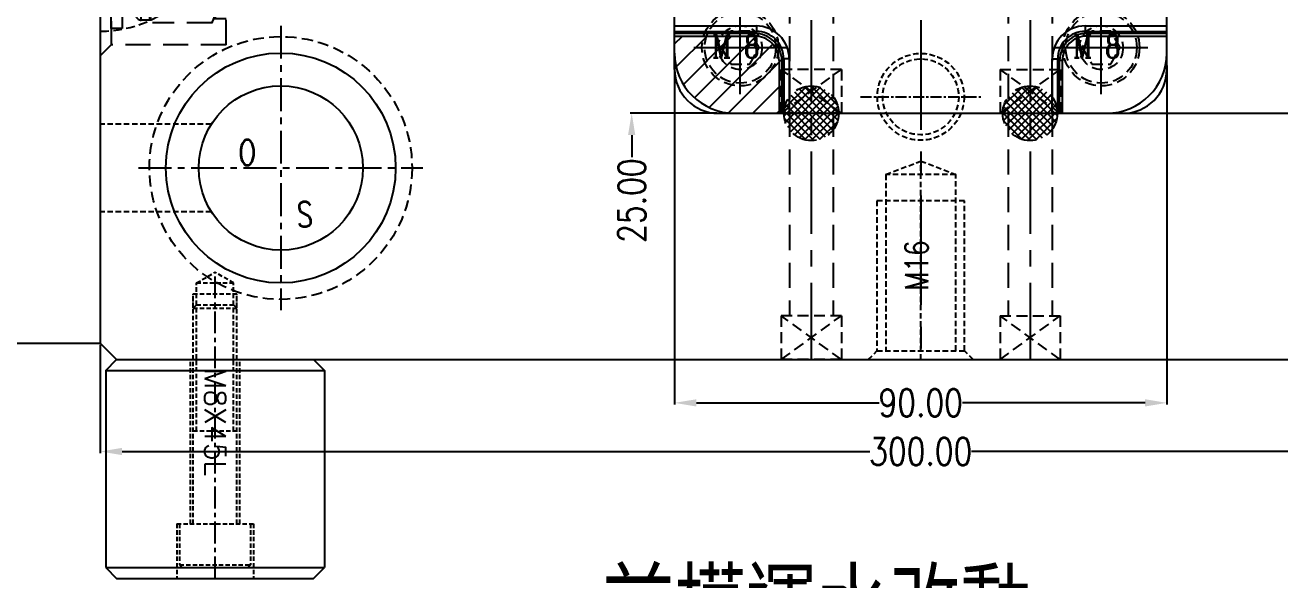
# Model space of a CAD drawing. Header units: millimetres. Extents: x 27300 to 28436, y -21252 to -20448.
# Drawn here: x 28069.8 to 28299.2, y -20884.2 to -20782.8 of the extents above; entities that cross this region are included whole.
import ezdxf

# ---------------------------------------------------------------- set-up
doc = ezdxf.new("R2010")
doc.units = ezdxf.units.MM
doc.header["$LTSCALE"] = 8
for name, pattern in [('CENTER', [2, 1.25, -0.25, 0.25, -0.25]), ('CENTER2', [1.125, 0.75, -0.125, 0.125, -0.125]), ('HIDDEN', [0.375, 0.25, -0.125])]:
    doc.linetypes.add(name, pattern=pattern)
doc.layers.get('DEFPOINTS').update_dxf_attribs({"color": 6})
for name, color, linetype in [('Cav-cor', 30, 'Continuous'), ('cen', 1, 'CENTER'), ('hidden', 4, 'HIDDEN'), ('SCREW', 52, 'HIDDEN'), ('SP', 3, 'Continuous'), ('WT', 4, 'Continuous'), ('文字', 1, 'Continuous')]:
    doc.layers.add(name, color=color, linetype=linetype)
doc.layers.add('dim', color=3, linetype='Continuous', lineweight=15)
doc.styles.add('ROMANC', font='RomanC.ttf', dxfattribs={"width": 0.8, "height": 7})
doc.styles.add('ROMANS', font='ROMANS.shx', dxfattribs={"height": 5, "bigfont": 'chineset.shx'})
doc.styles.get("Standard").update_dxf_attribs({"font": 'txt.shx', "width": 0.8, "bigfont": 'chineset.shx'})
doc.styles.add('txt', font='txt.shx', dxfattribs={"width": 0.75, "height": 3.2})
doc.dimstyles.new('ISO-25', dxfattribs={"dimtxt": 5, "dimasz": 4, "dimexe": 0.3, "dimexo": 0.3, "dimtad": 0, "dimzin": 1, "dimdsep": 46, "dimtxsty": 'Standard', "dimcen": 0, "dimclrd": 3, "dimclre": 3, "dimclrt": 3, "dimazin": 0, "dimtfac": 1, "dimtofl": 0, "dimtmove": 0, "dimatfit": 0, "dimfxl": 0, "dimarcsym": 0})

# ---------------------------------------------------------------- blocks, each defined once
blk = doc.blocks.new('cb_8')
at = {"linetype": 'HIDDEN'}
blk.add_circle((0, 0), 7, dxfattribs=at)
at = {"layer": 'SCREW', "linetype": 'CENTER2', "ltscale": 5}
for p, q in [((0, -8.5), (0, 8.5)), ((-8.5, 0), (8.5, 0))]:
    blk.add_line(p, q, dxfattribs=at)
at = {"layer": 'SCREW'}
blk.add_lwpolyline([(-1.73, 3), (-3.46, 0), (-1.73, -3), (1.73, -3), (3.46, 0), (1.73, 3)], close=True, dxfattribs=at)
for radius in [6.5, 4]:
    blk.add_circle((0, 0), radius, dxfattribs=at)
at = {"layer": 'dim', "style": 'ROMANC', "width": 0.8}
blk.add_text('M 8', height=4.186, dxfattribs=at).set_placement((-5.2, -1.86))
blk = doc.blocks.new('20150513.114825')
at = {"layer": 'WT', "color": 125, "linetype": 'HIDDEN'}
for p, q in [((-5.5, 8), (5.5, 8)), ((5.5, 8), (-5.5, 0)), ((-5.5, 8), (5.5, 0)), ((-5.5, 0), (-5.5, 8)), ((5.5, 0), (5.5, 8)), ((-5.5, 0), (5.5, 0))]:
    blk.add_line(p, q, dxfattribs=at)
blk = doc.blocks.new('*D27007')
at = {"layer": 'DEFPOINTS', "color": 0}
for p in [(28083.52, -20840.93), (28383.52, -20840.93), (28383.52, -20860.73)]:
    blk.add_point(p, dxfattribs=at)
at = {"layer": 'dim', "color": 3, "lineweight": -2}
for p, q in [((28083.52, -20841.23), (28083.52, -20861.03)), ((28383.52, -20841.23), (28383.52, -20861.03)), ((28087.52, -20860.73), (28224.23, -20860.73)), ((28379.52, -20860.73), (28242.81, -20860.73))]:
    blk.add_line(p, q, dxfattribs=at)
at = {"layer": 'dim', "color": 3}
for points in [[(28087.52, -20860.06), (28087.52, -20861.39), (28083.52, -20860.73)], [(28379.52, -20861.39), (28379.52, -20860.06), (28383.52, -20860.73)]]:
    blk.add_solid(points, dxfattribs=at)
at = {"layer": 'dim', "color": 3, "insert": (28233.52, -20860.73), "char_height": 5, "attachment_point": 5}
blk.add_mtext('300.00', dxfattribs=at)
blk = doc.blocks.new('*D27009')
at = {"layer": 'DEFPOINTS', "color": 0}
for p in [(28188.52, -20789.93), (28278.52, -20789.93), (28188.52, -20851.84)]:
    blk.add_point(p, dxfattribs=at)
at = {"layer": 'dim', "color": 3, "lineweight": -2}
for p, q in [((28188.52, -20790.23), (28188.52, -20852.14)), ((28278.52, -20790.23), (28278.52, -20852.14)), ((28192.52, -20851.84), (28225.89, -20851.84)), ((28274.52, -20851.84), (28241.14, -20851.84))]:
    blk.add_line(p, q, dxfattribs=at)
at = {"layer": 'dim', "color": 3}
for points in [[(28192.52, -20851.18), (28192.52, -20852.51), (28188.52, -20851.84)], [(28274.52, -20852.51), (28274.52, -20851.18), (28278.52, -20851.84)]]:
    blk.add_solid(points, dxfattribs=at)
at = {"layer": 'dim', "color": 3, "insert": (28233.52, -20851.84), "char_height": 5, "attachment_point": 5}
blk.add_mtext('90.00', dxfattribs=at)
blk = doc.blocks.new('*D27010')
at = {"layer": 'DEFPOINTS', "color": 0}
for p in [(28269.52, -20538.93), (28269.52, -20798.93), (28392.74, -20798.93)]:
    blk.add_point(p, dxfattribs=at)
at = {"layer": 'dim', "color": 3, "lineweight": -2}
for p, q in [((28269.82, -20538.93), (28393.04, -20538.93)), ((28392.74, -20542.93), (28392.74, -20659.31)), ((28392.74, -20794.93), (28392.74, -20678.56)), ((28269.82, -20798.93), (28393.04, -20798.93))]:
    blk.add_line(p, q, dxfattribs=at)
at = {"layer": 'dim', "color": 3}
for points in [[(28393.4, -20542.93), (28392.07, -20542.93), (28392.74, -20538.93)], [(28392.07, -20794.93), (28393.4, -20794.93), (28392.74, -20798.93)]]:
    blk.add_solid(points, dxfattribs=at)
at = {"layer": 'dim', "color": 3, "insert": (28392.74, -20668.93), "char_height": 5, "attachment_point": 5, "rotation": 90}
blk.add_mtext('260.00', dxfattribs=at)
blk = doc.blocks.new('*D27027')
at = {"layer": 'DEFPOINTS', "color": 0}
for p in [(28213.52, -20773.93), (28180.68, -20798.93), (28196.52, -20798.93)]:
    blk.add_point(p, dxfattribs=at)
at = {"layer": 'dim', "color": 3, "lineweight": -2}
for p, q in [((28180.68, -20769.93), (28180.68, -20765.93)), ((28213.22, -20773.93), (28180.38, -20773.93)), ((28196.22, -20798.93), (28180.38, -20798.93)), ((28180.68, -20802.93), (28180.68, -20806.93))]:
    blk.add_line(p, q, dxfattribs=at)
at = {"layer": 'dim', "color": 3}
for points in [[(28180.01, -20769.93), (28181.34, -20769.93), (28180.68, -20773.93)], [(28181.34, -20802.93), (28180.01, -20802.93), (28180.68, -20798.93)]]:
    blk.add_solid(points, dxfattribs=at)
at = {"layer": 'dim', "color": 3, "insert": (28180.68, -20814.89), "char_height": 5, "attachment_point": 5, "rotation": 90}
blk.add_mtext('25.00', dxfattribs=at)
blk = doc.blocks.new('20150423.164413')
at = {"layer": 'SCREW', "linetype": 'HIDDEN', "ltscale": 0.4}
for p, q in [((-3.38, 54), (0, 55.95)), ((3.38, 54), (0, 55.95)), ((-3.38, 54), (3.38, 54)), ((-3.38, 50), (-3.38, 54)), ((3.38, 50), (3.38, 54)), ((-4, 10), (-4, 52)), ((-4, 52), (4, 52)), ((-4, 49.38), (-4, 52)), ((4, 10), (4, 52)), ((4, 49.38), (4, 52)), ((-3.38, 50), (-4, 49.38)), ((-4, 49.38), (4, 49.38)), ((-3.38, 50), (3.38, 50)), ((-3.38, 27), (-3.38, 50)), ((3.38, 50), (4, 49.38)), ((3.38, 27), (3.38, 50)), ((-4.5, 10), (-4.5, 40)), ((4.5, 10), (4.5, 40)), ((-4, 27), (4, 27)), ((-7, 10), (-7, 0)), ((-7, 10), (7, 10)), ((-6.5, 10), (-6.5, 2.5)), ((6.5, 10), (6.5, 2.5)), ((7, 10), (7, 0)), ((-6.5, 2.5), (-6, 2)), ((-6.5, 2.5), (6.5, 2.5)), ((6.5, 2.5), (6, 2)), ((-6, 2), (6, 2))]:
    blk.add_line(p, q, dxfattribs=at)
at = {"layer": 'SCREW', "linetype": 'CENTER', "ltscale": 0.4}
blk.add_line((0, 0), (0, 55.95), dxfattribs=at)
at = {"layer": 'SP'}
for p, q in [((-20, 38), (-18, 40)), ((-18, 40), (18, 40)), ((18, 40), (20, 38)), ((-20, 38), (20, 38)), ((-20, 38), (-20, 2)), ((20, 38), (20, 2)), ((-20, 2), (20, 2)), ((-20, 2), (-18, 0)), ((-18, 0), (18, 0)), ((18, 0), (20, 2))]:
    blk.add_line(p, q, dxfattribs=at)
at = {"layer": '文字', "linetype": 'Continuous', "style": 'txt'}
blk.add_text('M8X45L', height=3.802, rotation=270, dxfattribs=at).set_placement((-1.87, 38.46))
blk = doc.blocks.new('20160903.151524')
at = {"layer": 'WT', "color": 125, "linetype": 'HIDDEN', "ltscale": 2.3}
for p, q in [((-6.35, 23.56), (-6.01, 30)), ((-6.01, 30), (6.01, 30)), ((-5.19, 23), (-4.82, 30)), ((5.19, 23), (4.82, 30)), ((6.35, 23.56), (6.01, 30)), ((12.5, 23), (-12.5, 23)), ((-12.5, 23), (-12.5, 2)), ((-7.75, 23), (-7.75, 20.77)), ((-6.35, 23.56), (-6.35, 23)), ((6.35, 23.56), (6.35, 23)), ((7.75, 23), (7.75, 20.77)), ((12.5, 23), (12.5, 2)), ((-7.75, 21), (7.75, 21)), ((-8.5, 20.43), (-8.5, 9.57)), ((-3.5, 20.01), (-3.5, 9.99)), ((3.5, 20.01), (3.5, 9.99)), ((8.5, 20.43), (8.5, 9.57)), ((-8, 9.33), (-8, 7.51)), ((8, 9.33), (8, 7.51)), ((-8, 9), (8, 9)), ((8, 7.51), (-8, 7.51)), ((7, 6.51), (-7, 6.51)), ((-7, 6.51), (-7, 5.51)), ((-6.4, 5.51), (-7, 5.51)), ((-6.4, 5.51), (-7, 5.51)), ((6.4, 5.51), (-6.4, 5.51)), ((-6.4, 5.51), (-6.4, 4.01)), ((6.4, 5.51), (6.4, 4.01)), ((6.4, 5.51), (7, 5.51)), ((6.4, 5.51), (7, 5.51)), ((7, 6.51), (7, 5.51)), ((-9.5, 4.01), (-9.5, 2)), ((-6.4, 4.01), (-9.5, 4.01)), ((6.4, 4.01), (-6.4, 4.01)), ((6.4, 4.01), (9.5, 4.01)), ((9.5, 4.01), (9.5, 2)), ((-12.5, 2), (-14.5, 0)), ((-14.5, 0), (14.5, 0)), ((-12.5, 2), (12.5, 2)), ((9.5, 2), (-9.5, 2)), ((12.5, 2), (14.5, 0))]:
    blk.add_line(p, q, dxfattribs=at)
at = {"layer": 'WT', "color": 125, "linetype": 'CENTER', "ltscale": 1.5}
blk.add_line((0, 0), (0, 30), dxfattribs=at)
at = {"layer": 'WT', "color": 125, "linetype": 'HIDDEN', "ltscale": 2.3}
for centre, radius, start, end in [((-6.32, 16.53), 4.47, 50.9817, 119.248), ((0, 14.34), 6.66, 58.3016, 121.6984), ((6.32, 16.53), 4.47, 60.752, 129.0183), ((-6.32, 13.47), 4.47, 240.752, 309.0183), ((0, 15.66), 6.66, 238.3016, 301.6984), ((6.32, 13.47), 4.47, 230.9817, 299.248), ((-7, 7.51), 1, 180, 270), ((7, 7.51), 1, 270, 0)]:
    blk.add_arc(centre, radius, start, end, dxfattribs=at)

msp = doc.modelspace()

# ---------------------------------------------------------------- hatches: boundary and pattern name
at = {"layer": 'Cav-cor'}
h = msp.add_hatch(dxfattribs=at)
h.set_pattern_fill('ANSI31', color=241, style=0)
h.set_pattern_definition([(45, (-39.4477, 0), (-2.24506403, 2.24506403), [])])
h.paths.add_polyline_path([(28188.517, -20787.931, 0.4142136), (28199.517, -20798.931), (28207.624, -20798.931), (28207.624, -20789.318, 0.414515), (28203.13, -20784.824), (28188.517, -20784.824)])
at = {"layer": 'WT', "ltscale": 2.3}
h = msp.add_hatch(dxfattribs=at)
h.set_pattern_fill('ANSI37', color=125, scale=0.3, style=0)
h.set_pattern_definition([(45, (12.1346, 10.77225), (-0.67351921, 0.67351921), []), (135, (12.1346, 10.77225), (-0.67351921, -0.67351921), [])])
h.paths.add_polyline_path([(28218.517, -20798.931, 1), (28208.517, -20798.931, 1)])
h = msp.add_hatch(dxfattribs=at)
h.set_pattern_fill('ANSI37', color=125, scale=0.3, angle=180, style=0)
h.set_pattern_definition([(135, (56454.9004, 10.77225), (0.67351921, 0.67351921), []), (45, (56454.9004, 10.77225), (0.67351921, -0.67351921), [])])
h.paths.add_polyline_path([(28248.517, -20798.931, -1), (28258.517, -20798.931, -1)])

# ---------------------------------------------------------------- linework, layer by layer
at = {"linetype": 'CENTER', "ltscale": 2}
msp.add_line((28233.517, -20493.931), (28233.517, -20843.931), dxfattribs=at)
for p, q in [((28083.517, -20496.931), (28083.517, -20840.931)), ((28033.661, -20840.931), (28083.517, -20840.931)), ((28086.517, -20843.931), (28083.517, -20840.931)), ((28086.517, -20843.931), (28380.517, -20843.931))]:
    msp.add_line(p, q)
at = {"color": 8, "linetype": 'CENTER', "ltscale": 0.2}
msp.add_line((28222.517, -20795.931), (28244.517, -20795.931), dxfattribs=at)
at = {"color": 8, "linetype": 'HIDDEN', "ltscale": 0.5}
for p, q in [((28103.829, -20800.931), (28083.517, -20800.931)), ((28227.117, -20810.131), (28233.517, -20807.653)), ((28233.517, -20843.931), (28233.517, -20807.653)), ((28233.517, -20807.653), (28239.917, -20810.131)), ((28227.117, -20810.131), (28227.117, -20842.331)), ((28239.917, -20810.131), (28227.117, -20810.131)), ((28239.917, -20842.331), (28239.917, -20810.131)), ((28241.517, -20814.931), (28225.517, -20814.931)), ((28225.517, -20814.931), (28225.517, -20842.331)), ((28241.517, -20842.331), (28241.517, -20814.931)), ((28103.829, -20816.931), (28083.517, -20816.931)), ((28223.917, -20843.931), (28225.517, -20842.331)), ((28225.517, -20842.331), (28241.517, -20842.331)), ((28243.117, -20843.931), (28241.517, -20842.331)), ((28223.917, -20843.931), (28243.117, -20843.931))]:
    msp.add_line(p, q, dxfattribs=at)
for radius in [21, 15]:
    msp.add_circle((28116.517, -20808.931), radius)
for radius in [7.938, 6.938]:
    msp.add_circle((28233.517, -20795.931), radius, dxfattribs=at)
at = {"color": 8, "linetype": 'HIDDEN', "ltscale": 0.8}
msp.add_arc((28083.517, -20761.931), 22, 270, 0, dxfattribs=at)
at = {"layer": 'Cav-cor', "color": 241}
for p, q in [((28188.517, -20790.931), (28188.517, -20546.931)), ((28278.517, -20790.931), (28278.517, -20546.931)), ((28188.517, -20782.982), (28203.475, -20782.982)), ((28203.475, -20782.982), (28203.475, -20783.98)), ((28263.56, -20782.982), (28278.517, -20782.982)), ((28263.56, -20782.982), (28263.56, -20783.98)), ((28188.517, -20783.98), (28203.475, -20783.98)), ((28188.517, -20784.325), (28203.13, -20784.325)), ((28188.517, -20784.824), (28203.13, -20784.824)), ((28203.13, -20784.325), (28203.475, -20783.98)), ((28203.13, -20784.824), (28203.13, -20784.325)), ((28263.56, -20783.98), (28278.517, -20783.98)), ((28263.905, -20784.325), (28263.56, -20783.98)), ((28263.905, -20784.325), (28278.517, -20784.325)), ((28263.905, -20784.824), (28263.905, -20784.325)), ((28263.905, -20784.824), (28278.517, -20784.824)), ((28207.624, -20789.318), (28208.123, -20789.318)), ((28207.624, -20789.318), (28207.624, -20798.931)), ((28208.123, -20789.318), (28208.468, -20788.973)), ((28208.123, -20789.318), (28208.123, -20798.931)), ((28209.466, -20788.973), (28208.468, -20788.973)), ((28208.468, -20788.973), (28208.468, -20798.931)), ((28209.466, -20788.973), (28209.466, -20798.931)), ((28257.569, -20788.973), (28258.567, -20788.973)), ((28257.569, -20798.931), (28257.569, -20788.973)), ((28258.912, -20789.318), (28258.567, -20788.973)), ((28258.567, -20798.931), (28258.567, -20788.973)), ((28259.411, -20789.318), (28258.912, -20789.318)), ((28258.912, -20798.931), (28258.912, -20789.318)), ((28259.411, -20798.931), (28259.411, -20789.318)), ((28196.517, -20798.931), (28270.517, -20798.931))]:
    msp.add_line(p, q, dxfattribs=at)
for centre, radius, start, end in [((28203.478, -20788.97), 5.988, 359.96934, 90.03066), ((28263.557, -20788.97), 5.988, 89.96934, 180.03066), ((28203.131, -20789.317), 4.992, 359.99074, 90.00926), ((28203.132, -20789.316), 4.491, 359.97052, 90.02948), ((28203.481, -20788.967), 4.986, 359.92522, 90.07478), ((28263.554, -20788.967), 4.986, 89.92522, 180.07478), ((28263.904, -20789.317), 4.992, 89.99074, 180.00926), ((28263.903, -20789.316), 4.491, 89.97052, 180.02948), ((28199.517, -20787.931), 11, 180, 270), ((28267.517, -20787.931), 11, 270, 0), ((28196.517, -20790.931), 8, 180, 270), ((28270.517, -20790.931), 8, 270, 0)]:
    msp.add_arc(centre, radius, start, end, dxfattribs=at)
at = {"layer": 'cen', "ltscale": 0.6}
for p, q in [((28116.517, -20782.931), (28116.517, -20834.931)), ((28090.517, -20808.931), (28142.517, -20808.931))]:
    msp.add_line(p, q, dxfattribs=at)
at = {"layer": 'dim'}
msp.add_line((28083.517, -20783.931), (28083.517, -20783.931), dxfattribs=at)
at = {"layer": 'hidden'}
msp.add_circle((28116.517, -20808.931), 24, dxfattribs=at)
at = {"layer": 'WT', "color": 125, "linetype": 'CENTER', "ltscale": 1.5}
for p, q in [((28213.517, -20493.931), (28213.517, -20843.931)), ((28253.517, -20493.931), (28253.517, -20843.931))]:
    msp.add_line(p, q, dxfattribs=at)
at = {"layer": 'WT', "color": 125, "linetype": 'HIDDEN', "ltscale": 2.3}
for p, q in [((28209.517, -20501.931), (28209.517, -20835.931)), ((28217.517, -20501.931), (28217.517, -20835.931)), ((28249.517, -20501.931), (28249.517, -20835.931)), ((28257.517, -20501.931), (28257.517, -20835.931))]:
    msp.add_line(p, q, dxfattribs=at)
for centre in [(28213.517, -20798.931), (28253.517, -20798.931)]:
    msp.add_circle(centre, 5, dxfattribs=at)

# ---------------------------------------------------------------- block references
msp.add_blockref('20150423.164413', (28104.517, -20883.931))
at = {"layer": 'SCREW'}
for p in [(28200.517, -20786.931), (28266.517, -20786.931)]:
    msp.add_blockref('cb_8', p, dxfattribs=at)
at = {"layer": 'WT', "rotation": -90.00000000000001}
msp.add_blockref('20160903.151524', (28083.517, -20773.931), dxfattribs=at)
at = {"layer": 'WT', "color": 125, "linetype": 'HIDDEN', "ltscale": 2.3, "rotation": -180}
for p in [(28213.517, -20790.931), (28213.517, -20835.931)]:
    msp.add_blockref('20150513.114825', p, dxfattribs=at)
at = {"layer": 'WT', "color": 125, "linetype": 'HIDDEN', "ltscale": 2.3, "xscale": -1, "rotation": 180}
for p in [(28253.517, -20790.931), (28253.517, -20835.931)]:
    msp.add_blockref('20150513.114825', p, dxfattribs=at)

# ---------------------------------------------------------------- texts
at = {"style": 'ROMANS', "width": 0.75}
for s, p in [('O', (28108.77, -20808.396)), ('S', (28119.414, -20819.711))]:
    msp.add_text(s, height=4.6, dxfattribs=at).set_placement(p)
at = {"color": 8, "linetype": 'HIDDEN', "ltscale": 0.5, "insert": (28234.866, -20831.357), "char_height": 4.2, "width": 28.88144, "attachment_point": 7, "rotation": 90}
msp.add_mtext('M16', dxfattribs=at)
at = {"layer": 'dim', "color": 6, "insert": (28175.327, -20882.658), "char_height": 12.8, "width": 104.77348, "attachment_point": 1, "style": 'txt'}
msp.add_mtext('{\\f新細明體|b0|i0|c136|p18;前模運水改動}', dxfattribs=at)

# ---------------------------------------------------------------- dimensions: what is measured, and where the dimension line sits
at = {"layer": 'dim'}
for base, p1, p2, angle, picture, middle in [((28392.737, -20798.931), (28269.517, -20538.931), (28269.517, -20798.931), 90, '*D27010', (28392.737, -20668.931)), ((28188.517, -20851.843), (28278.517, -20789.931), (28188.517, -20789.931), 180, '*D27009', (28233.517, -20851.843)), ((28383.517, -20860.726), (28083.517, -20840.931), (28383.517, -20840.931), 180, '*D27007', (28233.517, -20860.726))]:
    dim = msp.add_linear_dim(base=base, p1=p1, p2=p2, angle=angle, dimstyle='ISO-25', dxfattribs=at)
    dim.commit()
    dim.dimension.update_dxf_attribs({"geometry": picture, "text_midpoint": middle, "dimtype": 160})
dim = msp.add_linear_dim(base=(28180.676, -20798.931), p1=(28213.517, -20773.931), p2=(28196.517, -20798.931), angle=90, dimstyle='ISO-25', dxfattribs=at)
dim.commit()
dim.dimension.update_dxf_attribs({"geometry": '*D27027', "text_midpoint": (28180.676, -20814.889)})

doc.saveas('drawing.dxf')
